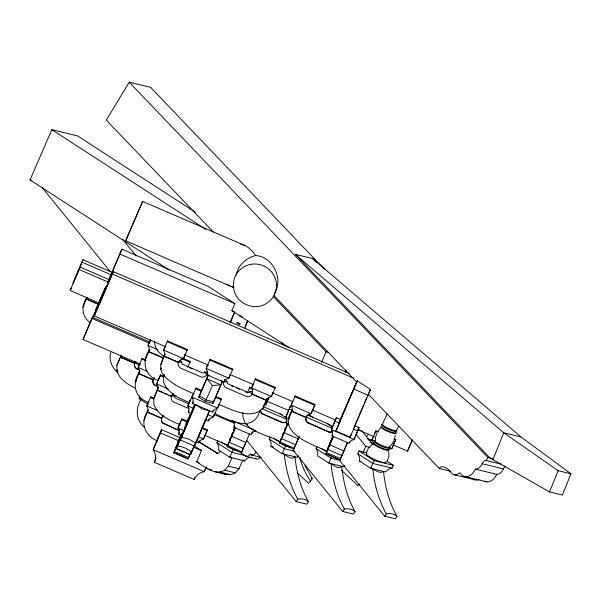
<?xml version="1.0" encoding="UTF-8"?>
<svg xmlns="http://www.w3.org/2000/svg" width="601" height="601" viewBox="0 0 601 601"><rect width="100%" height="100%" fill="white"/><g stroke="black" fill="none" stroke-linecap="round" stroke-linejoin="round"><path stroke-width="0.9" d="M148.101 410.4C139.74 422.248 144.255 435.477 157.567 441.059M154.48 377.789L153.03 379.877L138.846 373.762L139.89 371.065C131.709 382.927 133.955 397.374 148.605 402.542M136.059 381.913L136.262 379.441M164.336 355.83L162.879 357.918L148.702 351.803L149.431 349.917C141.265 361.133 144.593 376.031 158.446 380.576M154.757 341.263C153.886 347.844 159.137 353.478 164.516 356.483M242.864 412.369C241.211 431.758 267.873 434.403 280.096 441.637L287.856 423.713M373.123 444.635L373.041 442.171L372.057 439.97L373.574 436.041M110.644 352.449C108.563 360.059 112.064 368.067 118.142 372.785M395.255 435.199L394.444 439.015M191.666 450.795L188.015 458.976L173.839 452.861L175.079 449.473M188.015 458.976L190.126 453.875M347.618 442.637L340.008 459.968L325.825 453.853L328.815 445.927M340.008 459.968L325.892 453.537M86.777 297.48L86.319 299.133L98.827 304.527M120.876 355.574L120.418 357.227L134.594 363.342L136.044 361.254M233.609 287.548L125.677 240.746L142.647 201.425L245.14 245.636M142.647 201.425L125.624 240.971M236.261 275.123C237.838 265.296 246.245 257.859 255.643 255.523C272.989 256.574 283.897 279.127 274.296 293.446M148.124 404.405L139.147 398.591L139.522 395.939M298.134 455.828L297.134 457.293L282.162 453.665L270.931 446.393L271.171 442.809L269.338 439.076L270.247 436.987M386.999 461.215L393.302 465.302L392.092 468.089L388.118 469.321L385.662 471.95L370.697 468.322L359.466 461.05L359.699 457.466L357.873 453.74L359.082 450.945L366.956 452.853M366.52 452.207L368.623 447.745M138.846 373.762L139.357 370.456L138.238 367.444L139.755 363.515M148.702 351.803L149.213 348.497L148.094 345.485L149.611 341.556M185.003 354.703L183.493 358.632L163.637 350.067L167.551 340.955L187.399 349.519L183.493 358.632L180.503 359.871L178.429 362.501L164.246 356.385L164.757 353.08L163.637 350.067L165.155 346.146L165.493 347.047M163.675 415.742L161.601 418.379L147.425 412.263L147.936 408.95L146.817 405.945L148.327 402.016L148.672 402.918M173.531 393.783L171.458 396.42L157.282 390.304L157.785 386.991L156.673 383.986L158.183 380.057M206.353 466.917L204.28 471.702C199.832 472.273 195.979 475.399 194.153 479.448L154.457 462.327C156.147 458.247 155.839 453.319 153.24 449.691L158.371 436.859M182.757 436.086L178.617 434.305L179.128 430.992L178.009 427.987L179.519 424.058M191.711 413.743L188.474 412.339L188.984 409.033L187.865 406.028L189.375 402.099M213.122 402.895L215.827 396.577L221.499 399.019L217.585 408.139L214.602 409.379L212.521 412.008L192.673 403.451L193.184 400.138L192.065 397.133L193.582 393.204M233.939 427.371L234.443 424.066L233.331 421.053L256.018 430.842L253.029 432.081L250.948 434.711L233.939 427.371L234.57 425.733M272.907 392.618L271.397 396.547L251.549 387.983L255.455 378.87L275.303 387.435L271.397 396.547L268.407 397.787L266.333 400.416L252.15 394.301L252.66 390.996L251.549 387.983L253.059 384.062L253.397 384.963M288.878 424.862L286.324 423.758L286.835 420.452L285.723 417.44L290.666 405.622L292.371 406.359M312.302 410.528L311.093 413.668L291.245 405.112L295.151 395.991L314.999 404.556L311.093 413.668L308.103 414.908L306.029 417.545L291.853 411.43L292.356 408.117L291.245 405.112L292.755 401.183M353.801 428.303L354.793 425.726L359.052 427.559L354.102 439.376L351.112 440.616L349.038 443.245L332.022 435.913L332.533 432.6L331.414 429.595L336.365 417.778L340.617 419.611L336.876 428.633M376.752 433.509L375.565 437.22L375.144 441.096A7.723 1.315 23.4 0 0 382.694 445.777A7.723 1.315 23.4 0 0 389.2 446.791M99.27 303.077L70.189 290.531L71.136 288.082M109.45 279.75L80.196 267.129L79.249 269.586L108.398 282.162M83.036 259.767L73.022 283.169L83.036 259.767L112.064 272.291M89.774 322.211C81.173 316.284 81.315 305.165 86.995 297.27M86.319 299.133L86.882 297.66M83.021 339.452L93.027 316.051L83.021 339.452L140.574 364.281M92.877 317.493L102.884 294.092L92.877 317.493L150.28 342.254M165.591 346.739L94.244 315.961L113.319 271.614L349.181 373.349M94.244 315.961L113.319 271.614M121.905 249.19L107.925 282.034L121.905 249.19L208.434 286.512L234.901 303.655L231.873 310.634L288.916 347.581M135.796 388.434C128.148 384.685 119.982 379.817 116.977 371.365L116.887 365.355L121.094 355.364M120.418 357.227L121.139 355.341M116.977 371.365L117.608 369.728M134.594 363.342L135.157 361.87M139.627 370.201L137.223 368.871A4.635 4.568 21.1 0 1 134.782 362.854L139.823 365.025M145.457 359.759L142.152 358.331L141.866 359.067L145.998 360.848M167.551 340.955L167.266 341.691L187.114 350.255L187.399 349.519M154.126 377.886A8.106 7.986 21.1 0 0 153.217 379.389L153.12 379.637A4.635 4.568 21.1 0 0 155.561 385.654L158.116 386.759M193.905 393.753C182.794 389.02 170.924 384.159 163.126 374.506C158.266 368.203 161.707 360.63 164.922 354.522M164.246 356.385L165.102 354.177M160.798 369.525L161.421 367.887M154.036 398.253L150.723 396.825L150.445 397.562L153.751 398.989M168.25 388.975L156.673 383.986L160.58 374.866L164.719 376.654M147.425 412.263L148.274 410.055M180.353 424.824C170.136 420.512 158.071 415.614 153.841 404.443L153.751 398.433L158.318 387.6M157.282 390.304L158.416 387.352M189.405 402.512C179.421 398.32 167.799 393.355 163.697 382.476L163.607 376.474L164.238 374.836M178.429 362.501L178.993 361.028M162.202 417.109A8.106 7.986 21.1 0 0 161.789 417.883L161.699 418.131A4.635 4.568 21.1 0 0 162.646 423.134L176.897 429.662A4.635 4.568 21.1 0 0 179.564 429.97M171.458 396.42L172.029 394.94M157.83 438.46L156.884 440.916L161.722 429.738L180.15 437.693L174.087 452.057M205.827 467.691L204.28 471.702L153.24 449.691L161.722 429.738M182.847 358.256L190.284 361.471L190.006 362.208L181.735 358.639M154.457 462.327L156.11 458.03M181.637 419.603L181.923 418.867L187.587 421.316L187.309 422.052L181.637 419.603L178.009 427.987L183.966 430.556M189.36 402.497L190.307 400.041M195.979 388.013L195.693 388.749L201.365 391.198L201.651 390.462L195.979 388.013L192.065 397.133L217.585 408.139L219.102 404.21M178.617 434.305L179.466 432.096M188.474 412.339L189.037 410.866M192.673 403.451L193.244 401.971M207.691 364.491L206.173 368.413L207.292 371.426L206.782 374.731L223.797 382.071L225.871 379.441L228.861 378.202L232.767 369.089L210.087 359.3L206.173 368.413L228.861 378.202L230.07 375.062M175.74 447.76L176.874 444.823M179.286 439.429L177.738 443.275L182.058 433.283M210.087 359.3L209.802 360.037L232.489 369.825L232.767 369.089M181.622 434.561L181.036 436.093L181.63 434.786M182.306 433.313L173.839 452.861M187.662 421.466L184.62 428.325L185.033 427.273M188.008 419.536L186.257 424.081L190.592 414.112M189.488 415.697L189.803 414.87M188.534 418.859L188.819 418.123M207.067 373.995L207.63 372.522M215.691 396.893L222.475 381.214L212.957 403.339L205.392 401.513L198.781 397.223L199.089 396.412M230.746 322.038L234.668 311.844L229.958 322.737M240.062 315.022L239.679 316.006L242.519 317.23M212.957 403.339L213.265 402.527M195.986 441.795L198.465 442.862L199.036 441.389M205.084 419.506L208.322 420.903L209.171 418.694M223.797 382.071L224.646 379.862M212.521 412.008L213.092 410.536M244.907 328.191L247.717 320.896M205.046 435.064L203.529 438.993L200.539 440.232L198.465 442.862M198.428 436.792L203.529 438.993L207.443 429.88L202.582 427.784M214.895 413.105L213.385 417.034L210.395 418.273L208.322 420.903M217.014 408.65L217.299 407.914L213.385 417.034L207.435 414.465M221.499 399.019L221.213 399.763L215.541 397.314M194.153 479.448L194.814 477.727M252.315 388.223L249.836 387.157L249.55 387.893L252.863 389.32M227.14 446.723L231.731 436.364L245.907 442.479L241.317 452.838L227.14 446.723L228.793 442.426M229.454 440.706L230.776 437.273L230.168 438.865M229.537 440.939L230.16 439.301M231.753 435.094L232.692 432.637M233.661 430.654L234.413 428.693M255.455 378.87L255.17 379.607L275.018 388.171L275.303 387.435M252.15 394.301L252.72 392.829M218.734 404.458C231.851 409.416 250.489 420.377 262.802 408.552L267.009 398.553M266.333 400.416L267.054 398.538M267.287 400.905L265.777 404.834L263.471 405.615M286.73 421.541A4.635 4.568 21.1 0 1 281.681 422.428L263.343 414.232A4.635 4.568 21.1 0 1 260.534 409.957M281.681 422.428L281.771 422.187A4.635 4.568 21.1 0 0 286.82 421.293M289.081 418.889L285.723 417.44L290.666 405.622M295.151 395.991L294.873 396.728L314.721 405.292M286.324 423.758L286.955 422.12M333.119 436.559L326.831 451.088C311.31 444.034 276.272 432.938 292.529 409.566M299.388 436.349L293.709 449.225L279.533 443.11L280.164 441.472M280.787 439.834L281.418 438.197M283.559 432.63L282.936 434.268L283.604 432.72M284.446 430.339L285.407 427.837M291.853 411.43L292.417 409.957M306.029 417.545L306.593 416.072M332.759 431.548A4.635 4.568 21.1 0 1 328.416 431.879L308.659 423.074A4.635 4.568 21.1 0 1 306.217 417.049L332 428.167M328.416 431.879L328.507 431.638A4.635 4.568 21.1 0 0 332.849 431.3M359.052 427.559L354.102 439.376L331.414 429.595L336.365 417.778M332.022 435.913L332.654 434.275M328.341 447.595L329.288 445.138M333.427 436.048L332.834 437.581L333.427 436.273M370.524 389.373L350.113 437.205L335.936 431.09L336.913 428.543M335.936 431.09L357.325 380.718M350.113 437.205L351.089 434.658M349.038 443.245L349.669 441.615M378.45 431.924L375.971 430.849L375.685 431.586L377.338 432.299M393.114 445.386L391.912 448.526L389.598 449.315L387.735 450.938M389.425 447.46L391.912 448.526L395.819 439.414L394.166 438.7M393.114 444.875L407.576 451.118L408.207 449.48M492.903 459.667L503.758 432.75L295.437 254.388L312.55 258.528L520.864 436.889L570.95 473.783L562.378 495.036L549.547 491.934L490.033 458L295.437 254.388M549.547 491.934L558.119 470.681L503.758 432.75L520.864 436.889M282.65 435.034L283.229 433.622M177.663 442.802L178.467 440.833M342.69 511.459L344.32 509.055A115.445 81 -76.4 0 1 331.038 463.634C333.81 465.587 338.686 469.772 341.729 466.226A115.445 81 -76.4 0 0 355.018 511.646L353.38 514.05L342.69 511.459L293.25 450.314L293.829 448.902M330.062 443.358L331.219 440.533M329.814 443.455L331.038 440.473M194.544 445.296A71.143 0.488 -66.7 0 0 191.606 452.245L190.532 454.702L176.356 448.586L191.095 413.255L184.89 427.642M180.428 439.985L181.502 437.528A71.955 0.496 -66.7 0 1 195.513 404.668L202.116 408.883L209.689 410.783A71.955 0.496 -66.7 0 0 195.678 443.643L194.611 446.1L180.428 439.985L195.197 404.578M190.532 454.702L194.484 445.236M194.611 446.1L208.615 412.519M178.767 440.12L179.654 437.994M331.331 439.774L332.503 436.972M347.498 442.516L347.032 443.636L347.603 442.389M179.954 437.288L180.901 435.056M195.047 404.541L193.838 407.38M187.715 419.731L188.03 418.995M182.922 431.338L183.23 430.617M193.499 408.177L191.306 413.563A71.143 0.488 -66.7 0 0 177.423 446.13L176.356 448.586M309.282 413.578L308.396 415.697L306.735 414.983M169.234 270.067L30.05 179.932L51.806 129.658L77.469 135.871L195.37 212.221M70.189 290.531L80.196 267.129M82.788 307.269L86.409 298.885L97.257 303.565M116.887 365.355L120.508 356.979L134.684 363.094A4.635 4.568 21.1 0 0 137.126 369.119M142.152 358.331L138.238 367.444L147.335 371.373M149.589 341.954L150.626 339.565M150.633 339.618L148.094 345.485L158.018 349.767M135.315 381.898L138.944 373.514L152.286 379.276M145.172 359.939L148.8 351.555L162.976 357.67A4.635 4.568 21.1 0 0 162.608 359.413M141.28 399.109C135.323 407.831 135.601 420.535 144.465 427.183M160.715 364.522L164.343 356.145L177.686 361.9M150.723 396.825L146.817 405.945L157.567 410.581M158.168 380.456L160.58 374.866M143.894 420.392L147.523 412.016L160.865 417.77M153.751 398.433L157.372 390.057M163.607 376.474L164.328 374.799M187.828 367.234L190.284 361.471M159.137 435.282L160.249 432.705M159.318 435.019L160.061 433.298M160.805 431.586L161.549 429.865M179.504 424.456L181.923 418.867M189.743 401.258L190.464 399.582M177.49 443.215L178.61 440.638M179.353 438.918L181.209 434.621M178.677 440.818L181.299 434.771M186.152 423.833L187.422 420.97M188.346 418.762L190.021 414.885M191.313 412.436L192.403 409.927M193.131 408.252L194.213 405.735M191.434 412.429L194.236 405.953M194.574 406.081L195.31 404.375M201.741 389.974L202.815 387.495M203.529 385.85L204.595 383.37M206.023 380.072L207.097 377.593M198.946 396.78L208.292 375.099L198.781 397.223M245.028 326.846L247.567 320.979M208.75 412.196L209.486 410.491M205.024 435.462L207.443 429.88M193.665 445.544L201.508 450.622L196.677 461.793L199.179 462.875M251.173 457.045L247.199 458.278L244.742 460.907L229.77 457.278L218.546 450.006L218.779 446.423L216.953 442.697L217.855 440.601M247.379 392.919L249.836 387.157M233.421 430.962L234.51 428.445M231.543 435.672L232.655 432.998M233.564 430.902L234.382 428.979M229.319 441.059L230.799 437.641M231.911 435.079L232.925 432.773M233.631 431.135L234.706 428.656M229.559 440.698L231.069 437.205M235.464 427.326L227.711 445.251L204.918 435.417M231.731 436.364L235.352 427.987M237.508 450.652L233.128 449.601L229.77 457.278M196.061 461.395C204.242 466.414 214.444 475.894 224.616 470.237L228.282 466.181L231.911 457.797L230.416 456.828M249.565 433.809L241.219 453.101L243.998 454.897A5.537 3.884 -76.4 0 0 246.906 456.429L247.762 456.204A5.537 3.884 -76.4 0 0 250.031 454.183L252.705 454.837M259.715 410.971C253.645 433.854 227.313 419.671 214.204 413.21M262.802 408.552L266.423 400.176L252.247 394.061L249.881 391.604A1.548 1.525 21.1 0 1 247.86 392.393L228.012 383.829A1.548 1.525 21.1 0 1 227.201 381.823L224.834 379.374M267.265 401.303L268.993 397.314M269.038 397.291L265.777 404.834L264.124 404.12M214.407 471.672L225.105 474.257L230.679 474.655L235.307 472.822L238.98 468.765L242.601 460.389M288.322 419.558L291.943 411.182L306.127 417.297A4.635 4.568 21.1 0 0 308.561 423.322M284.551 430.263L285.558 427.935M284.611 430.391L285.618 428.062M286.309 426.462L287.376 423.998M281.043 439.181L281.644 437.783M282.725 435.094L284.063 432.194M284.596 430.804L285.813 427.965M286.361 426.74L287.586 423.87M279.533 443.11L287.744 424.366M321.512 362.418L326.11 351.803L273.44 296.691M289.892 447.039L285.52 445.98L282.162 453.665M293.25 450.314L299.05 436.912M314.999 404.556L312.588 410.137L335.786 420.144M345.41 372.71L346.469 370.261M344.869 465.279L343.87 466.744L328.897 463.116L317.666 455.843L317.906 452.26L316.073 448.534L316.982 446.438M328.446 446.896L331.166 440.616M332.759 436.972L327.906 448.308M340.466 419.303L356.01 383.4M339.52 421.759L356.543 382.431M339.58 422.007L340.617 419.611M325.825 453.853L333.442 436.521M331.955 456.129L328.897 463.116M354.815 425.313L357.032 420.182M357.768 418.469L358.88 415.907M359.623 414.194L363.688 404.789M364.431 403.083L366.648 397.952M346.875 443.838L339.648 460.539L384.678 516.221L395.368 518.813L397.006 516.409A114.19 80.121 -76.4 0 1 383.528 471.432C379.531 474.309 374.799 469.787 371.335 467.871M368.736 393.512L370.494 389.456L357.264 380.884L356.724 382.116L274.041 295.602M363.237 452.252L365.784 446.378L355.965 434.23M374.844 433.186L375.535 431.586M375.971 430.849L372.057 439.97L375.37 441.397M393.302 465.302L374.055 460.644L370.697 468.322M393.4 444.995L395.819 439.414M408.522 448.662L412.226 440.112M407.576 451.118L412.391 440M181.915 434.125L182.238 433.381M185.281 425.876L185.581 425.192M212.446 385.481L206.879 378.78L221.055 384.895L212.446 385.481L205.392 401.513M186.107 423.99L186.325 423.495M200.351 430.992L200.629 430.369M398.576 426.319L396.577 430.459M393.76 440.849L391.867 444.252L389.32 447.219M251.609 433.013L252.503 431.548M387.179 413.901L382.394 424.344A7.723 1.315 23.4 0 0 389.944 429.016A7.723 1.315 23.4 0 0 396.457 430.038M387.134 461.095L388.945 456.512L388.667 451.576M324.435 269.24L150.603 87.363L129.223 82.187L106.309 120.102L213.31 232.054M368.39 394.316L439.286 468.502A3.681 2.584 -76.4 0 1 441.57 466.812A15.123 10.608 -76.4 0 1 445.799 467.751A25.896 18.165 -76.4 0 1 450.893 472.454A9.969 6.994 -76.4 0 0 456.347 474.782L459.945 472.762A12.794 8.977 -76.4 0 0 475.323 469.156A8.932 6.265 -76.4 0 0 482.07 463.724A5.334 3.741 -76.4 0 1 483.294 461.793L483.805 461.313A5.334 3.741 -76.4 0 1 486.089 460.479L487.899 457.481L492.354 458.563M377.616 431.758L381.184 427.138A7.723 1.315 23.4 0 0 388.734 431.811A7.723 1.315 23.4 0 0 395.248 432.833M246.703 440.42L296.143 501.565L297.78 499.161A114.19 80.121 -76.4 0 1 284.303 454.183L282.801 453.214M284.303 454.183C287.06 456.136 291.988 460.396 294.993 456.775A114.19 80.121 -76.4 0 0 308.471 501.752L306.833 504.156L296.143 501.565M384.678 516.221L386.308 513.817A114.19 80.121 -76.4 0 1 372.83 468.84M311.543 478.591A20.073 1.3 -46.9 0 1 310.597 481.048L308.493 483.257L297.54 473.025M359.511 483.978L357.933 485.631L341.503 470.282M366.602 436.356L368.593 434.403M369.728 446.513L372.41 444.567M396.54 433.118L396.968 432.87M478.982 479.56L477.735 479.959A9.969 6.994 -76.4 0 1 474.166 479.395M181.833 362.253L178.52 362.26A4.635 4.568 21.1 0 0 180.961 368.285L200.809 376.842A4.635 4.568 21.1 0 0 206.879 374.491L204.513 372.042A1.548 1.525 21.1 0 1 202.492 372.823L182.644 364.259A1.548 1.525 21.1 0 1 181.833 362.253L180.06 360.412M204.513 372.042L207.826 372.034M221.055 380.606L223.888 381.83L227.201 381.823M249.881 391.604L252.367 391.604M169.054 395.09L171.555 396.172L174.861 396.164A1.548 1.525 21.1 0 0 175.672 398.178L188.436 403.677A1.548 1.525 21.1 0 0 189.022 403.804M368.488 440.022L372.177 440.135L367.136 438.918M240.46 244.066C246.756 244.907 252.766 251.03 255.44 255.433M234.12 287.098L231.468 286.624L226.382 284.183M30.05 179.932L31.823 180.36M326.11 351.803L328.762 352.441M558.119 470.681L570.95 473.783M486.089 460.479L501.234 464.145M361.389 430.947L357.888 429.174M482.07 463.724L503.458 468.9A5.334 3.741 -76.4 0 1 504.682 466.969L505.193 466.489A5.334 3.741 -76.4 0 1 505.742 466.113M213.693 401.776L206.128 399.943L199.517 395.661M475.323 469.156L496.711 474.332A8.932 6.265 -76.4 0 0 503.458 468.9M365.784 446.378L370.239 447.452M439.286 468.502L450.87 471.304M465.422 476.661L486.81 481.837M453.905 474.7L475.293 479.876M139.147 398.591L140.904 399.011M392.092 468.089L372.845 463.431L357.873 453.74M359.466 461.05L361.178 461.47M339.798 460.343L331.046 458.225L316.073 448.534M294.813 451.313L284.311 448.774L269.338 439.076M270.931 446.393L273.5 447.016M198.818 441.322A4.635 3.253 -76.4 0 0 199.757 442.336L217.712 453.432M251.488 455.04L261.292 457.406M246.793 455.994L231.926 452.388L216.953 442.697M246.064 456.407L256.755 458.991A5.537 3.884 -76.4 0 0 257.596 459.021L258.453 458.796A5.537 3.884 -76.4 0 0 260.053 457.646M199.757 442.336L217.134 453.154M228.282 466.181L238.98 468.765M224.616 470.237L235.307 472.822M207.878 469.05L211.439 469.914M219.989 472.063L230.679 474.655M221.018 472.619L225.105 474.257M120.012 254.103L234.901 303.655M231.873 310.634L233.564 311.363M112.372 274.071L353.396 378.029M82.089 262.224L111.343 274.845M354.064 389.193L368.24 395.308M393.88 439.436L395.533 440.15M184.499 354.89L208.57 365.273M230.055 374.543L253.261 384.557M272.178 392.708L292.807 401.611M357.7 429.602L374.4 436.807M335.042 421.211L339.295 423.051M353.471 429.167L357.73 431M92.088 318.507L149.409 343.231M308.486 415.456L328.822 424.223M370.208 442.359L373.612 443.831M289.344 409.063L292.747 410.528M207.585 374.791L209.711 375.715M189.57 367.789L192.125 368.886M231.67 385.947L233.391 386.691M236.839 388.171L239.416 389.29M245.441 391.89L247.169 392.626M266.964 401.167L288.488 410.453M308.659 423.074L328.507 431.638M263.448 406.734L282.087 414.773M261.743 408.575L287 419.468M263.343 414.232L281.771 422.187M329.814 444.898L343.997 451.013M160.302 375.602L163.607 377.03M327.793 449.533L341.969 455.648M137.223 368.871L139.725 369.953M284.123 432.75L298.299 438.865M326.463 452.523L340.639 458.638M193.109 398.343L191.494 397.644L191.772 396.908L187.865 406.028L193.822 408.59M281.538 438.662L295.722 444.778M244.344 423.352L247.68 424.787M157.357 386.142L155.659 385.414A4.635 4.568 21.1 0 1 153.217 379.389M280.013 442.118L294.19 448.233M158.206 390.417L163.217 392.573M164.884 393.294L167.386 394.369M213.843 414.412L234.375 423.269M201.485 428.167L207.157 430.617M229.154 442.276L243.33 448.391M227.621 445.732L241.797 451.847M160.49 432.93L178.925 440.886M193.101 447.001L201.508 450.622M175.8 448.541L189.984 454.656M174.478 451.524L188.654 457.639M173.899 452.545L188.075 458.661M216.06 452.899L217.277 453.274A4.635 3.253 -76.4 0 0 220.274 451.306M51.806 129.658L205.858 229.424M329.588 424.719L332.714 426.748M326.816 423.359L332.27 426.89M308.719 414.577L312.685 417.147M359.082 450.945L374.055 460.644M285.159 416.763L286.76 417.8M280.081 413.909L286.316 417.943M322.016 448.797L326.741 451.862M273.703 438.324L280.006 442.411M282.372 443.944L285.52 445.98M231.813 420.189L234.12 421.684M221.311 441.945L227.614 446.025M229.98 447.557L233.128 449.601M243.247 459.938L244.742 460.907M172.495 393.715L174.861 396.164M312.55 258.528L316.442 262.599M129.223 82.187L487.899 457.481M362.035 431.105L373.011 444.68M281.516 342.157L284.438 345.77M122.581 239.251L136.157 256.041M42.235 187.55L110.344 271.78M312.174 478.471L304.94 465.279M289.261 417.102L289.291 418.777M154.697 395.976L154.72 397.697M83.727 304.812L83.757 306.48M297.78 499.161A20.073 12.598 -39 0 1 308.471 501.752M344.32 509.055A20.073 12.598 -39 0 1 355.018 511.646M181.502 437.528A20.073 17.421 22.6 0 1 195.678 443.643M396.983 431.465A8.489 1.442 23.4 0 1 386.661 428.536A8.489 1.442 23.4 0 1 382.687 424.509M385.947 461.816A10.81 1.841 23.4 0 1 375.527 459.84A10.81 1.841 23.4 0 1 366.775 453.545M388.111 450.006A7.723 1.315 23.4 0 1 379.629 447.768A7.723 1.315 23.4 0 1 374.303 443.681M388.945 447.091A8.489 1.442 23.4 0 1 381.41 446.205A8.489 1.442 23.4 0 1 375.437 441.269M388.727 449.848A8.489 1.442 23.4 0 1 379.794 447.152A8.489 1.442 23.4 0 1 373.529 442.892M395.976 433.096A8.489 1.442 23.4 0 1 388.058 430.842A8.489 1.442 23.4 0 1 380.914 426.597M386.308 513.817A20.073 12.598 -39 0 1 397.006 516.409M252.247 394.061A4.635 4.568 21.1 0 1 246.177 396.412L226.329 387.848A4.635 4.568 21.1 0 1 223.888 381.83M177.423 446.13A20.073 17.421 22.6 0 1 191.606 452.245M194.867 444.545A71.143 0.488 -66.7 0 1 195.843 442.246M196.174 441.465A71.143 0.488 -66.7 0 1 201.245 429.572M201.568 428.829A71.143 0.488 -66.7 0 1 203.176 425.072M203.499 424.314A71.143 0.488 -66.7 0 1 205.489 419.678M310.597 481.048A71.143 70.107 21.1 0 1 299.794 457.444M200.824 442.599A4.635 3.253 -76.4 0 1 199.57 440.879M161.789 417.883A4.635 4.568 21.1 0 0 162.743 422.886L176.994 429.414A4.635 4.568 21.1 0 0 179.661 429.73M162.698 416.388A8.106 7.986 21.1 0 1 163.277 415.719M263.246 414.48A4.635 4.568 21.1 0 1 260.436 410.198M256.049 451.975A5.537 3.884 -76.4 0 1 253.186 454.904L252.33 455.1A5.537 3.884 -76.4 0 1 250.031 454.183M255.966 458.721A5.537 3.884 -76.4 0 1 255.267 458.21M188.519 408.079A4.635 4.568 21.1 0 1 186.753 407.696L173.997 402.197A4.635 4.568 21.1 0 1 171.555 396.172M496.711 474.332A12.794 8.977 -76.4 0 1 484.684 481.228M96.656 307.674L95.709 310.131L105.716 286.73L96.656 307.674M103.672 293.078L102.733 295.534L112.74 272.133L103.672 293.078M237.222 322.391L236.847 323.368L239.679 324.593L240.062 323.616L237.222 322.391M286.902 424.832L286.271 426.47L286.902 424.832M257.529 306.533C249.963 307.239 242.361 303.963 237.68 297.976A21.621 21.298 21.1 0 1 245.17 266.198A21.621 21.298 21.1 0 1 275.581 279.315A21.621 21.298 21.1 0 1 257.529 306.533"/></g></svg>
